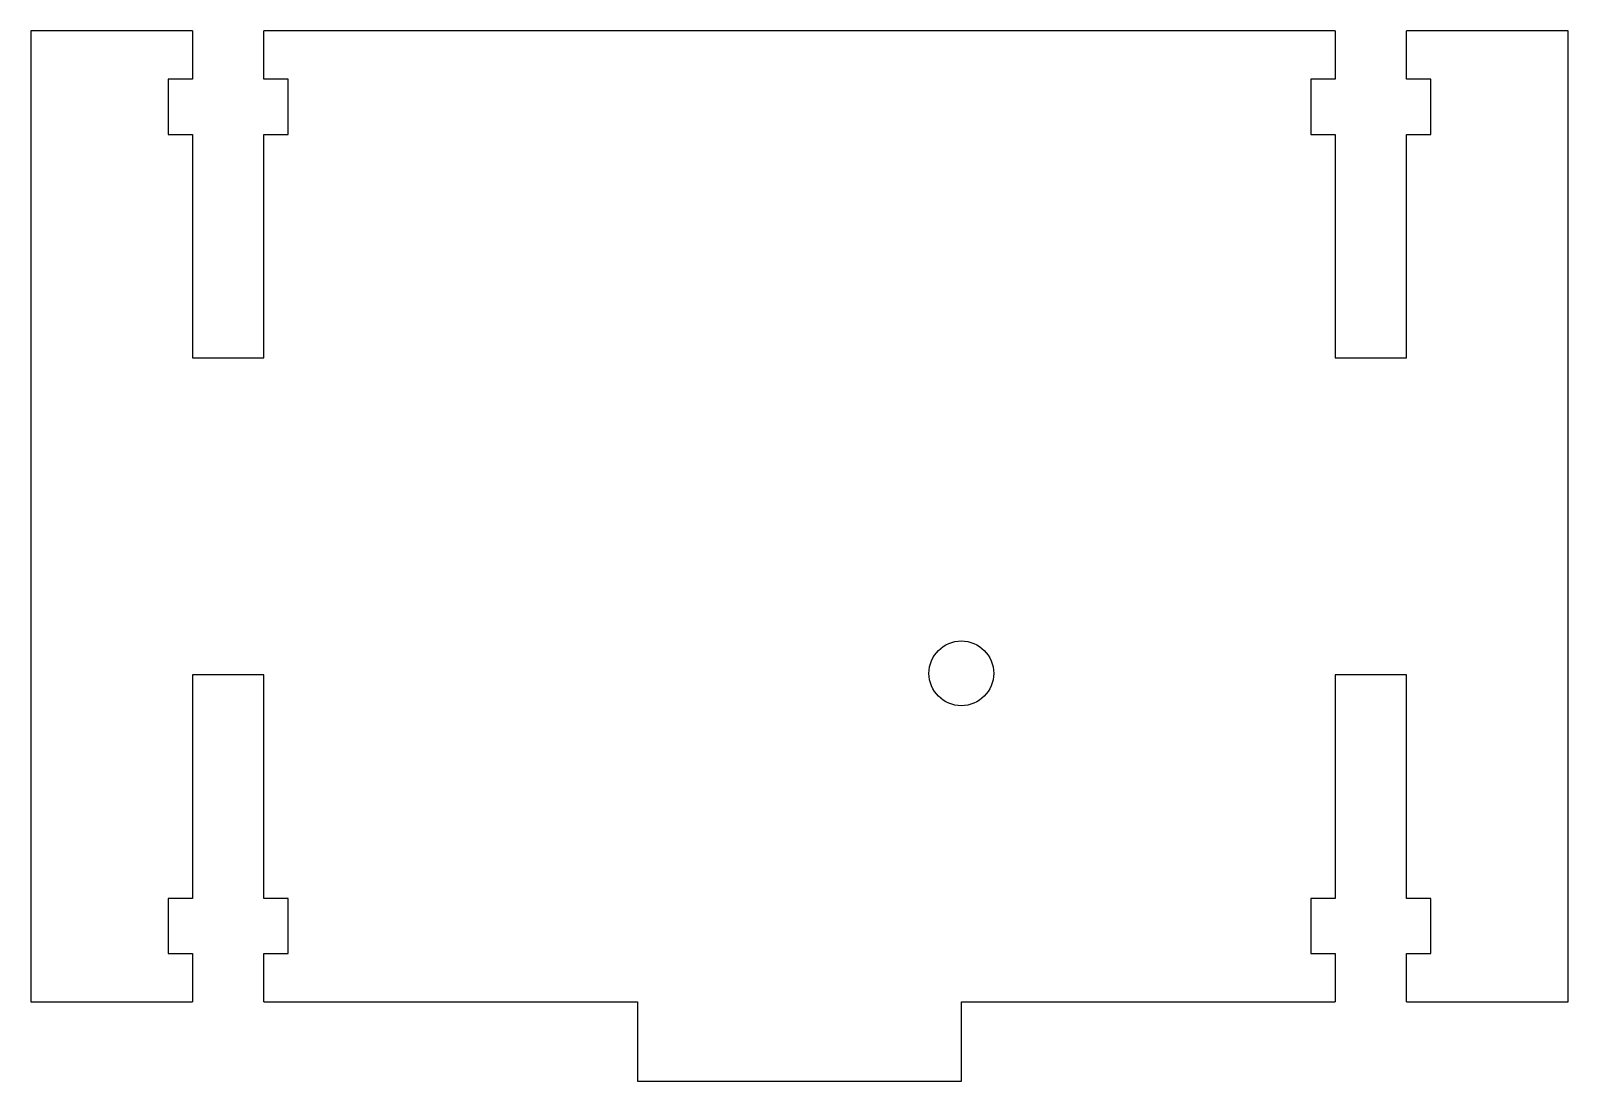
# Model space of a CAD drawing. Header units: millimetres. Extents: x -47.5 to 47.5, y -34.9 to 30.
import ezdxf

# ---------------------------------------------------------------- set-up
doc = ezdxf.new("R2010")
doc.units = ezdxf.units.MM

msp = doc.modelspace()

# ---------------------------------------------------------------- linework, layer by layer
at = {"color": 7, "linetype": 'Continuous', "lineweight": 25}
for p, q in [((-47.5, 30), (-47.5, -30)), ((-37.5, 30), (-47.5, 30)), ((-37.5, 30), (-37.5, 27)), ((-33.1, 27), (-33.1, 30)), ((33.1, 30), (-33.1, 30)), ((33.1, 30), (33.1, 27)), ((37.5, 27), (37.5, 30)), ((47.5, 30), (37.5, 30)), ((47.5, -30), (47.5, 30)), ((-37.5, 27), (-39, 27)), ((-39, 27), (-39, 23.6)), ((-31.6, 27), (-33.1, 27)), ((-31.6, 23.6), (-31.6, 27)), ((33.1, 27), (31.6, 27)), ((31.6, 27), (31.6, 23.6)), ((39, 27), (37.5, 27)), ((39, 23.6), (39, 27)), ((-39, 23.6), (-37.5, 23.6)), ((-37.5, 23.6), (-37.5, 9.8)), ((-33.1, 9.8), (-33.1, 23.6)), ((-33.1, 23.6), (-31.6, 23.6)), ((31.6, 23.6), (33.1, 23.6)), ((33.1, 23.6), (33.1, 9.8)), ((37.5, 9.8), (37.5, 23.6)), ((37.5, 23.6), (39, 23.6)), ((-37.5, 9.8), (-33.1, 9.8)), ((33.1, 9.8), (37.5, 9.8)), ((-33.1, -9.8), (-37.5, -9.8)), ((-37.5, -9.8), (-37.5, -23.6)), ((-33.1, -23.6), (-33.1, -9.8)), ((37.5, -9.8), (33.1, -9.8)), ((33.1, -9.8), (33.1, -23.6)), ((37.5, -23.6), (37.5, -9.8)), ((-37.5, -23.6), (-39, -23.6)), ((-39, -23.6), (-39, -27)), ((-31.6, -23.6), (-33.1, -23.6)), ((-31.6, -27), (-31.6, -23.6)), ((33.1, -23.6), (31.6, -23.6)), ((31.6, -23.6), (31.6, -27)), ((39, -23.6), (37.5, -23.6)), ((39, -27), (39, -23.6)), ((-39, -27), (-37.5, -27)), ((-37.5, -27), (-37.5, -30)), ((-33.1, -30), (-33.1, -27)), ((-33.1, -27), (-31.6, -27)), ((31.6, -27), (33.1, -27)), ((33.1, -27), (33.1, -30)), ((37.5, -30), (37.5, -27)), ((37.5, -27), (39, -27)), ((-47.5, -30), (-37.5, -30)), ((-33.1, -30), (-10, -30)), ((-10, -30), (-10, -34.9)), ((10, -34.9), (10, -30)), ((10, -30), (33.1, -30)), ((37.5, -30), (47.5, -30)), ((-10, -34.9), (10, -34.9))]:
    msp.add_line(p, q, dxfattribs=at)
msp.add_circle((10, -9.7), 2, dxfattribs=at)

doc.saveas('drawing.dxf')
